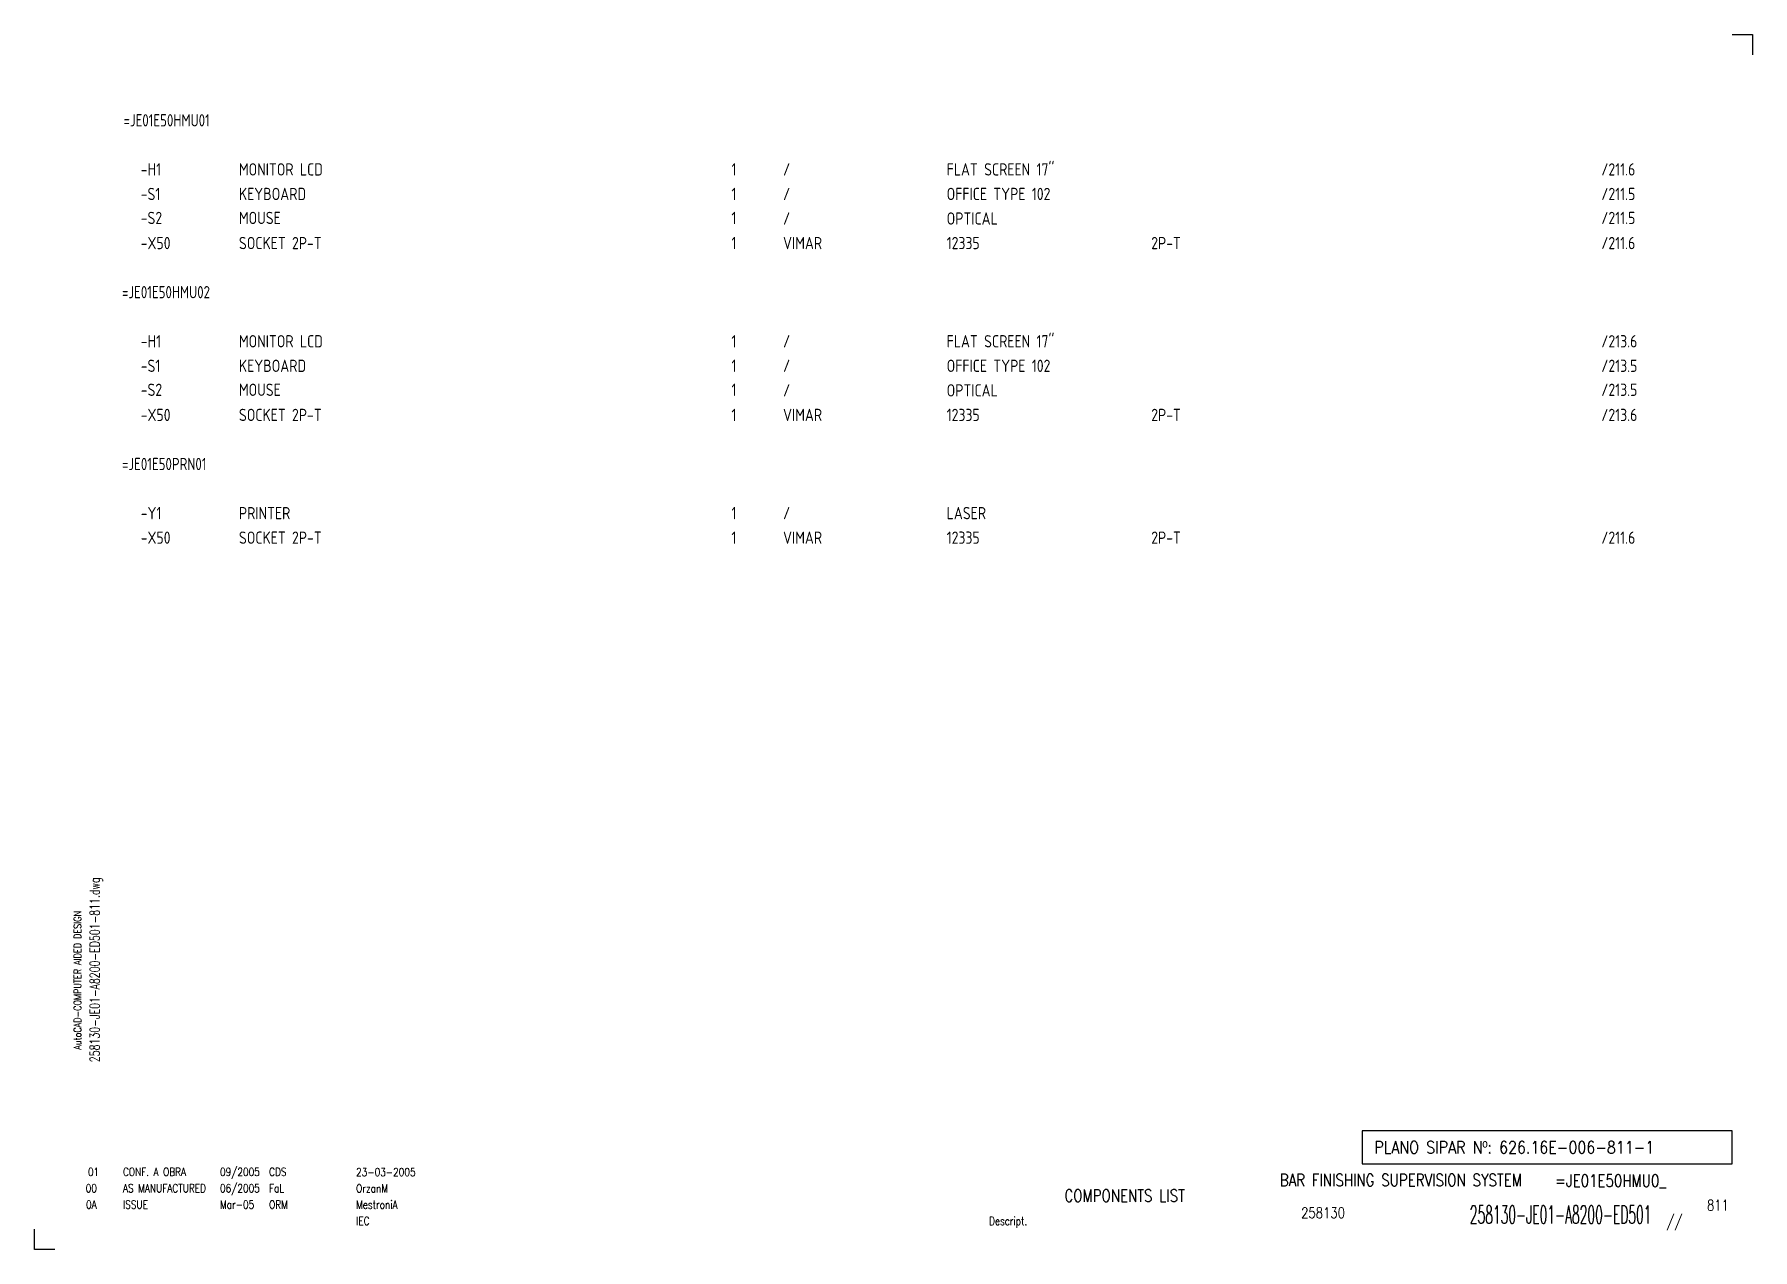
# Paper-space layout 'Layout1' of a CAD drawing. Extents: x 0 to 420, y 0 to 297.
import ezdxf
from ezdxf.enums import TextEntityAlignment as Align

# ---------------------------------------------------------------- set-up
doc = ezdxf.new("R2010")
doc.units = 0
doc.header["$LTSCALE"] = 7
doc.header["$MEASUREMENT"] = 0
doc.linetypes.add('LTY1', pattern=[0])
doc.layers.get('0').update_dxf_attribs({"linetype": 'LTY1'})
doc.layers.add('CART', color=7, linetype='CONTINUOUS')
doc.styles.add('arial', font='arial.ttf', dxfattribs={"width": 0.85, "height": 3})
doc.styles.add('DIN', font='DIN', dxfattribs={"width": 0.8})
doc.styles.add('ROMANS', font='romans', dxfattribs={"width": 0.8})

# ---------------------------------------------------------------- blocks, each defined once
blk = doc.blocks.new('BK04_WB100')
at = {"layer": 'CART', "color": 9}
for p, q in [((415, 297), (420, 297)), ((420, 297), (420, 292)), ((0, 0), (0, 5)), ((5, 0), (0, 0))]:
    blk.add_line(p, q, dxfattribs=at)
at = {"layer": 'CART', "color": 9, "style": 'ROMANS', "width": 0.8}
blk.add_text('AutoCAD-COMPUTER AIDED DESIGN', height=1.8, rotation=90, dxfattribs=at).set_placement((11.47, 48.84))
at = {"layer": 'CART', "color": 2, "style": 'ROMANS', "width": 0.7}
blk.add_attdef('FILE', text='', height=2.4, rotation=90, dxfattribs=at).set_placement((15.95, 68.38), align=Align.CENTER)
at = {"layer": 'CART', "color": 9, "style": 'ROMANS', "width": 0.8}
for tag, height, p in [('MOD-3', 2, (13.92, 19)), ('ASSIEME', 3, (334, 17)), ('MOD-2', 2, (13.92, 15)), ('MOD-1', 2, (13.92, 11)), ('NR.COMMESSA', 2.6, (315, 9))]:
    blk.add_attdef(tag, text='', height=height, dxfattribs=at).set_placement(p, align=Align.MIDDLE)
for tag, p in [('REV-3', (21.66, 19)), ('DATA-3', (45.37, 19)), ('NOME-3', (57.37, 19)), ('REV-2', (21.66, 15)), ('DATA-2', (45.37, 15)), ('NOME-2', (57.37, 15)), ('REV-1', (21.66, 11)), ('DATA-1', (45.37, 11)), ('NOME-1', (57.37, 11))]:
    blk.add_attdef(tag, text='', height=2, dxfattribs=at).set_placement(p, align=Align.MIDDLE_LEFT)
for tag, p, height in [('DATA', (78.64, 17.94), 2), ('ESECUTORE', (78.64, 13.97), 2), ('CONTROLLORE', (78.64, 9.99), 2), ('NORMA', (78.64, 6.01), 2), ('TIPOLOGIA', (233.37, 6), 2), ('SEGUE', (398.93, 5.65), 2.6)]:
    blk.add_attdef(tag, p, '', height=height, dxfattribs=at)
at = {"layer": 'CART', "color": 2, "style": 'arial'}
for tag, height, p in [('CLIENTE', 3.4, (143.5, 17.18)), ("LOCALITA'", 2.4, (143.5, 12.2))]:
    blk.add_attdef(tag, text='', height=height, dxfattribs=at).set_placement(p, align=Align.MIDDLE)
at = {"layer": 'CART', "color": 2, "style": 'ROMANS', "width": 0.8}
for tag, p in [('TITOLO-1/3', (266.5, 18.23)), ('TITOLO-1/2', (266.5, 15.73)), ('TITOLO-2/3', (266.5, 13.18)), ('TITOLO-2/2', (266.5, 10.68)), ('TITOLO-3/3', (266.5, 8.13))]:
    blk.add_attdef(tag, text='', height=3, dxfattribs=at).set_placement(p, align=Align.MIDDLE)
at = {"layer": 'CART', "color": 200, "style": 'ROMANS', "width": 0.8}
blk.add_attdef('=', text='', height=3, dxfattribs=at).set_placement((371.69, 14.46), align=Align.BOTTOM_LEFT)
at = {"layer": 'CART', "color": 2, "style": 'ROMANS'}
for tag, height, width, p in [('DISEGNO', 4.4, 0.5, (395.27, 6.35)), ('FOGLIO', 2.6, 0.8, (414.2, 9.56))]:
    blk.add_attdef(tag, text='', height=height, dxfattribs=dict(at, width=width)).set_placement(p, align=Align.RIGHT)

psp = doc.layouts.get("Layout1")

# ---------------------------------------------------------------- linework, layer by layer
psp.add_lwpolyline([(324.59, 21), (415, 21), (415, 29), (324.59, 29)], close=True)

# ---------------------------------------------------------------- block references
psp.add_blockref('BK04_WB100', (0, 0)).add_auto_attribs({'TIPOLOGIA': 'Descript.', 'TITOLO-2/3': 'COMPONENTS LIST', 'ASSIEME': 'BAR FINISHING SUPERVISION SYSTEM', '=': '=JE01E50HMU0_', 'NR.COMMESSA': '258130', 'DISEGNO': '258130-JE01-A8200-ED501', 'FOGLIO': '811', 'SEGUE': '//', 'DATA': '23-03-2005', 'ESECUTORE': 'OrzanM', 'CONTROLLORE': 'MestroniA', 'NORMA': 'IEC', 'MOD-1': '0A', 'REV-1': 'ISSUE', 'DATA-1': 'Mar-05', 'NOME-1': 'ORM', 'MOD-2': '00', 'REV-2': 'AS MANUFACTURED', 'DATA-2': '06/2005', 'NOME-2': 'FaL', 'MOD-3': ' 01', 'REV-3': 'CONF. A OBRA', 'DATA-3': '09/2005', 'NOME-3': 'CDS', 'FILE': '258130-JE01-A8200-ED501-811.dwg'})

# ---------------------------------------------------------------- texts
at = {"color": 3}
for s, style, width, p in [('=JE01E50HMU01', 'DIN', 0.8, (21.8, 274.5)), ('-H1', 'DIN', 0.85, (26, 262.5)), ('-S1', 'DIN', 0.85, (26, 256.5)), ('-S2', 'DIN', 0.85, (26, 250.64)), ('-X50', 'DIN', 0.85, (26, 244.5)), ('=JE01E50HMU02', 'DIN', 0.8, (21.44, 232.5)), ('-H1', 'DIN', 0.85, (26, 220.5)), ('-S1', 'DIN', 0.85, (26, 214.5)), ('-S2', 'DIN', 0.85, (26, 208.64)), ('-X50', 'DIN', 0.85, (26, 202.5)), ('=JE01E50PRN01', 'DIN', 0.8, (21.44, 190.5)), ('-Y1', 'DIN', 0.85, (26, 178.5)), ('-X50', 'DIN', 0.85, (26, 172.5)), ('PLANO SIPAR Nº: 626.16E-006-811-1', 'ROMANS', 0.85, (327.53, 23.5))]:
    psp.add_text(s, height=3, dxfattribs=dict(at, style=style, width=width)).set_placement(p)
at = {"style": 'DIN', "width": 0.85}
for s, p in [('MONITOR LCD', (50, 262.5)), ('/', (183, 262.5)), ("FLAT SCREEN 17''", (223, 262.5)), ('/211.6', (383, 262.5)), ('KEYBOARD', (50, 256.5)), ('/', (183, 256.5)), ('OFFICE TYPE 102', (223, 256.5)), ('/211.5', (383, 256.5)), ('MOUSE', (50, 250.64)), ('/', (183, 250.5)), ('OPTICAL', (223, 250.5)), ('/211.5', (383, 250.64)), ('SOCKET 2P-T', (50, 244.5)), ('VIMAR', (183, 244.5)), ('12335', (223, 244.5)), ('2P-T', (273, 244.5)), ('/211.6', (383, 244.5)), ('MONITOR LCD', (50, 220.5)), ('/', (183, 220.5)), ("FLAT SCREEN 17''", (223, 220.5)), ('/213.6', (383, 220.5)), ('KEYBOARD', (50, 214.5)), ('/', (183, 214.5)), ('OFFICE TYPE 102', (223, 214.5)), ('/213.5', (383, 214.5)), ('MOUSE', (50, 208.64)), ('/', (183, 208.5)), ('OPTICAL', (223, 208.5)), ('/213.5', (383, 208.64)), ('SOCKET 2P-T', (50, 202.5)), ('VIMAR', (183, 202.5)), ('12335', (223, 202.5)), ('2P-T', (273, 202.5)), ('/213.6', (383, 202.5)), ('PRINTER', (50, 178.5)), ('/', (183, 178.5)), ('LASER', (223, 178.5)), ('SOCKET 2P-T', (50, 172.5)), ('VIMAR', (183, 172.5)), ('12335', (223, 172.5)), ('2P-T', (273, 172.5)), ('/211.6', (383, 172.5))]:
    psp.add_text(s, height=3, dxfattribs=at).set_placement(p)
for p in [(171, 262.5), (171, 256.5), (171, 250.64), (171, 244.5), (171, 220.5), (171, 214.5), (171, 208.64), (171, 202.5), (171, 178.5), (171, 172.5)]:
    psp.add_text('1', height=3, dxfattribs=at).set_placement(p, align=Align.CENTER)

doc.saveas('drawing.dxf')
